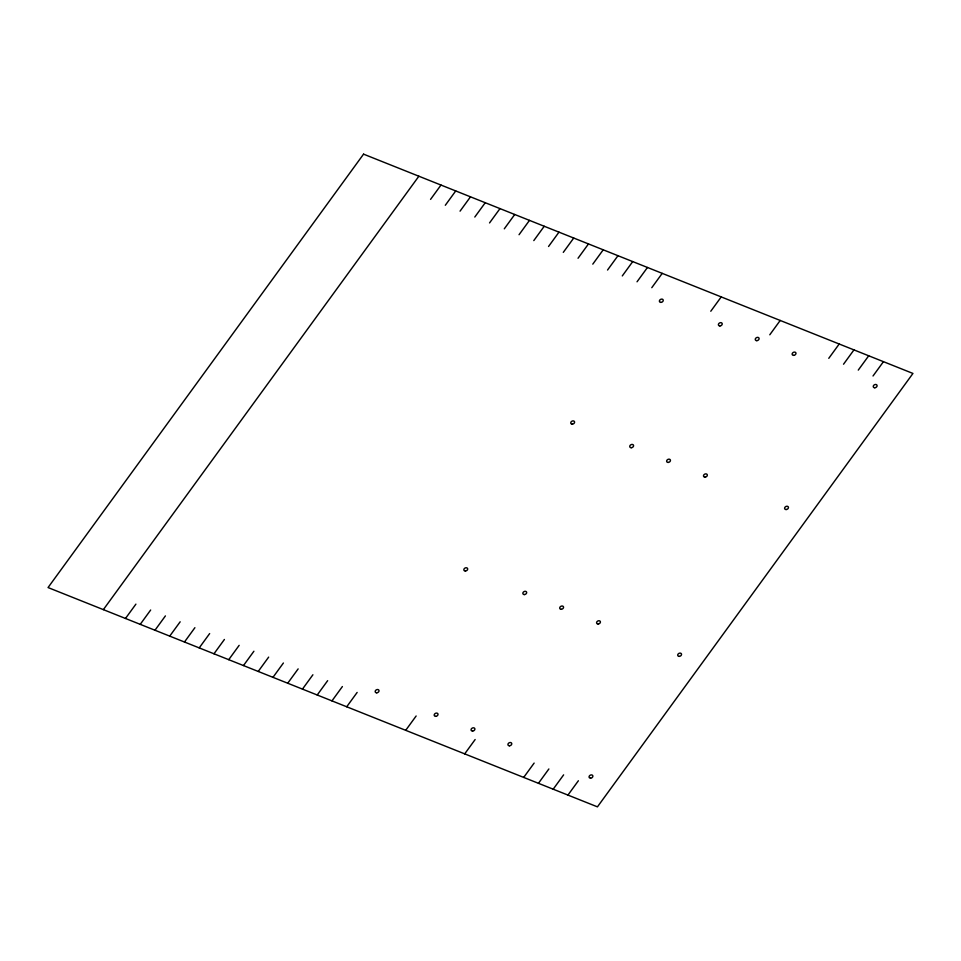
<?xml version="1.0" encoding="UTF-8"?>
<svg xmlns="http://www.w3.org/2000/svg" width="961" height="961" viewBox="0 0 961 961"><rect width="100%" height="100%" fill="white"/><g stroke="black" fill="none" stroke-linecap="round" stroke-linejoin="round"><path stroke-width="1.44" d="M103.356 609.634L418.864 176.223M125.483 618.464L135.909 604.133M430.552 199.383L440.991 185.053M140.234 624.35L150.661 610.019M445.303 205.27L455.73 190.939M154.985 630.236L165.412 615.905M460.055 211.156L470.482 196.837M169.725 636.122L180.163 621.803M474.806 217.042L485.233 202.723M184.476 642.008L194.903 627.689M489.545 222.928L499.984 208.609M199.227 647.894L209.654 633.575M504.297 228.826L514.724 214.495M213.979 653.78L224.406 639.461M519.048 234.712L529.475 220.381M228.73 659.678L239.157 645.348M533.799 240.598L544.226 226.267M243.469 665.565L253.908 651.234M548.551 246.484L558.978 232.154M258.221 671.451L268.648 657.12M563.29 252.371L573.729 238.04M272.972 677.337L283.399 663.006M578.041 258.257L588.468 243.926M287.723 683.223L298.15 668.892M592.793 264.143L603.22 249.812M302.463 689.109L312.902 674.778M607.544 270.029L617.971 255.698M317.214 694.995L327.653 680.664M622.296 275.915L632.722 261.584M331.965 700.881L342.392 686.55M637.035 281.801L647.474 267.47M346.717 706.767L357.144 692.437M651.786 287.687L662.213 273.368M405.71 730.312L416.137 715.993M710.78 311.244L721.218 296.913M464.704 753.868L475.142 739.538M769.785 334.788L780.212 320.457M523.697 777.413L534.136 763.082M828.778 358.333L839.205 344.002M538.448 783.299L548.875 768.968M843.53 364.219L853.957 349.9M553.2 789.185L563.626 774.866M858.269 370.105L868.708 355.786M567.951 795.071L578.378 780.752M873.02 375.991L883.447 361.672M363.558 154.144L48.05 587.555L597.442 806.856L912.95 373.445L363.558 154.144M598.102 624.013A2.018 1.526 -27.7 0 0 600.325 621.527A2.018 1.526 -27.7 0 0 597.081 621.563A2.018 1.526 -27.7 0 0 598.102 624.013M524.358 594.571A2.018 1.526 -27.7 0 0 526.58 592.084A2.018 1.526 -27.7 0 0 523.337 592.132A2.018 1.526 -27.7 0 0 524.358 594.571M874.774 387.751A2.018 1.526 -27.7 0 0 877.009 385.265A2.018 1.526 -27.7 0 0 873.753 385.301A2.018 1.526 -27.7 0 0 874.774 387.751M561.224 609.298A2.018 1.526 -27.7 0 0 563.458 606.799A2.018 1.526 -27.7 0 0 560.203 606.847A2.018 1.526 -27.7 0 0 561.224 609.298M465.364 571.026A2.018 1.526 -27.7 0 0 467.587 568.54A2.018 1.526 -27.7 0 0 464.343 568.576A2.018 1.526 -27.7 0 0 465.364 571.026M631.257 447.718A2.018 1.526 -27.7 0 0 633.491 445.231A2.018 1.526 -27.7 0 0 630.236 445.267A2.018 1.526 -27.7 0 0 631.257 447.718M668.135 462.433A2.018 1.526 -27.7 0 0 670.358 459.947A2.018 1.526 -27.7 0 0 667.114 459.995A2.018 1.526 -27.7 0 0 668.135 462.433M472.572 731.081A2.018 1.526 -27.7 0 0 474.806 728.582A2.018 1.526 -27.7 0 0 471.551 728.63A2.018 1.526 -27.7 0 0 472.572 731.081M660.916 302.391A2.018 1.526 -27.7 0 0 663.15 299.892A2.018 1.526 -27.7 0 0 659.895 299.94A2.018 1.526 -27.7 0 0 660.916 302.391M376.712 692.809A2.018 1.526 -27.7 0 0 378.934 690.322A2.018 1.526 -27.7 0 0 375.679 690.358A2.018 1.526 -27.7 0 0 376.712 692.809M572.263 424.173A2.018 1.526 -27.7 0 0 574.498 421.687A2.018 1.526 -27.7 0 0 571.242 421.723A2.018 1.526 -27.7 0 0 572.263 424.173M509.45 745.796A2.018 1.526 -27.7 0 0 511.672 743.309A2.018 1.526 -27.7 0 0 508.429 743.346A2.018 1.526 -27.7 0 0 509.45 745.796M786.122 509.534A2.018 1.526 -27.7 0 0 788.356 507.048A2.018 1.526 -27.7 0 0 785.101 507.084A2.018 1.526 -27.7 0 0 786.122 509.534M705.002 477.149A2.018 1.526 -27.7 0 0 707.236 474.662A2.018 1.526 -27.7 0 0 703.981 474.71A2.018 1.526 -27.7 0 0 705.002 477.149M435.705 716.353A2.018 1.526 -27.7 0 0 437.928 713.867A2.018 1.526 -27.7 0 0 434.684 713.915A2.018 1.526 -27.7 0 0 435.705 716.353M590.571 778.17A2.018 1.526 -27.7 0 0 592.793 775.683A2.018 1.526 -27.7 0 0 589.549 775.731A2.018 1.526 -27.7 0 0 590.571 778.17M793.666 355.366A2.018 1.526 -27.7 0 0 795.888 352.879A2.018 1.526 -27.7 0 0 792.633 352.927A2.018 1.526 -27.7 0 0 793.666 355.366M756.787 340.65A2.018 1.526 -27.7 0 0 759.022 338.164A2.018 1.526 -27.7 0 0 755.766 338.2A2.018 1.526 -27.7 0 0 756.787 340.65M719.921 325.935A2.018 1.526 -27.7 0 0 722.143 323.449A2.018 1.526 -27.7 0 0 718.888 323.485A2.018 1.526 -27.7 0 0 719.921 325.935M679.223 656.387A2.018 1.526 -27.7 0 0 681.445 653.9A2.018 1.526 -27.7 0 0 678.202 653.936A2.018 1.526 -27.7 0 0 679.223 656.387"/></g></svg>
